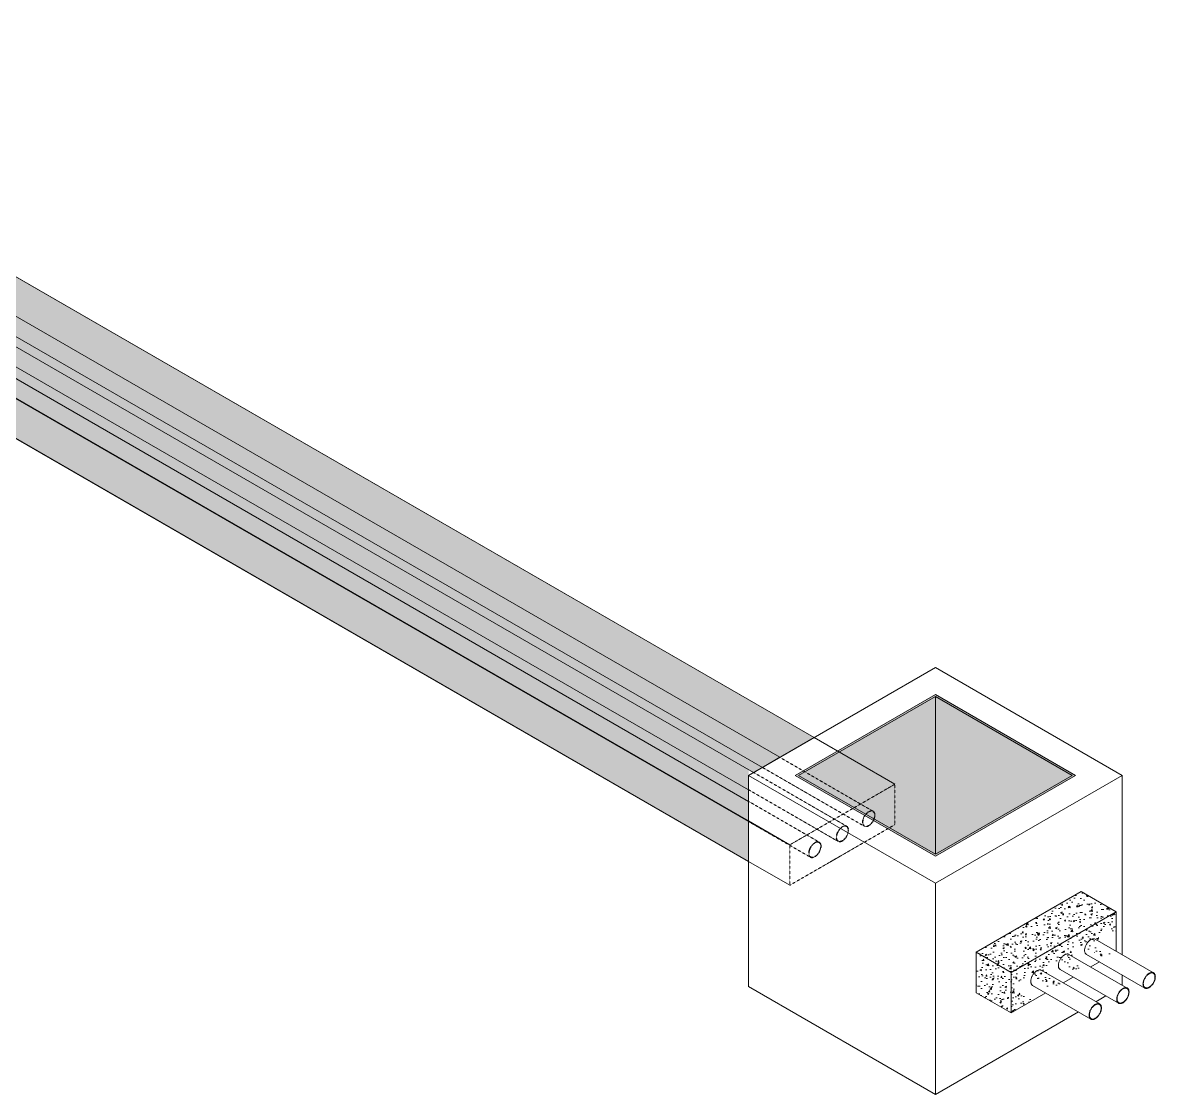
# Model space of a CAD drawing. Header units: inches. Extents: x 1693 to 10990, y 1878 to 5055.
# Drawn here: x 6564 to 7199, y 2414 to 3015 of the extents above; entities that cross this region are included whole.
import ezdxf

# ---------------------------------------------------------------- set-up
doc = ezdxf.new("R2010")
doc.units = ezdxf.units.IN
doc.linetypes.add('01 HJ$0$REF - 01 HJ$0$HIDDEN2', pattern=[0.1875, 0.125, -0.0625])
doc.layers.add('CANALES', color=104, linetype='Continuous', lineweight=15)

msp = doc.modelspace()

# ---------------------------------------------------------------- hatches: boundary and pattern name
at = {"layer": 'CANALES', "true_color": 0x636466}
h = msp.add_hatch(dxfattribs=at)
h.set_pattern_fill('AR-CONC', color=251, scale=0.098714)
h.set_pattern_definition([(50, (-302619.832, -139695.932), (17.9840984, -1.573404), [1.8804934, -20.6854278]), (355, (-302619.832, -139695.932), (-3.4790038, 18.8599026), [1.5043948, -16.5483999]), (100.4514447, (-302618.333, -139696.063), (14.50509455, 17.2864978), [1.5981735, -17.5799232]), (46.1842, (-302619.832, -139690.918), (26.7591789, -4.1501481), [2.8207402, -31.0281418]), (96.635558, (-302617.602, -139691.263), (23.4350087, 24.4243152), [2.3972612, -26.3699086]), (351.184151, (-302619.832, -139690.918), (23.4350087, 24.4243152), [2.2565889, -24.822487]), (21, (-302617.324, -139692.171), (14.9663973, -10.0949624), [1.8804934, -20.6854278]), (326, (-302617.324, -139692.171), (6.1006986, 18.181851), [1.5043948, -16.5483423]), (71.451445, (-302616.077, -139693.013), (21.0670959, 8.0868887), [1.5981735, -17.5798929]), (37.5, (-302619.8317, -139695.932), (0.30488704, 8.34672944), [0, -16.3477563, 0, -16.79907473, 0, -16.61102538]), (7.5, (-302619.832, -139695.932), (6.5960072, 9.88918182), [0, -9.57797992, 0, -15.9716576, 0, -6.33099458]), (327.5, (-302625.423, -139695.932), (13.38463122, -0.56550475), [0, -6.26831146, 0, -19.55713177, 0, -25.95080946]), (317.5, (-302627.93, -139695.932), (14.62235978, 2.5099396), [0, -8.1488049, 0, -12.98794135, 0, -18.4288357])])
h.paths.add_polyline_path([(6333, 3004.144), (6274.105, 2970.146), (6274.105, 2947.476), (6292.578, 2936.812), (6971.023, 2545.097), (6971.023, 2567.414), (6284.924, 2963.533), (6285.177, 2967.253), (6288.25, 2971.857), (6290.681, 2971.536), (6971.023, 2578.741), (6971.023, 2585.247), (6300.369, 2972.449), (6300.622, 2976.17), (6303.695, 2980.773), (6306.126, 2980.452), (6973.848, 2594.944), (6978.761, 2597.78), (6315.092, 2980.949), (6315.346, 2984.669), (6318.418, 2989.273), (6320.849, 2988.952), (6988.562, 2603.438), (7007.793, 2614.54)])
h = msp.add_hatch(color=251, dxfattribs=at)
h.dxf.hatch_style = 1
h.paths.add_polyline_path([(6321.13, 2988.791), (6321.054, 2988.832), (6320.84, 2988.922), (6320.612, 2988.984), (6320.37, 2989.015), (6320.118, 2989.017), (6319.856, 2988.99), (6319.586, 2988.932), (6319.311, 2988.846), (6319.03, 2988.731), (6318.748, 2988.588), (6318.465, 2988.418), (6318.184, 2988.222), (6317.906, 2988.002), (6317.633, 2987.758), (6317.366, 2987.494), (6317.109, 2987.21), (6316.862, 2986.907), (6316.627, 2986.59), (6316.406, 2986.258), (6316.2, 2985.915), (6316.01, 2985.564), (6315.839, 2985.205), (6315.686, 2984.842), (6315.553, 2984.476), (6315.44, 2984.112), (6315.35, 2983.75), (6315.281, 2983.393), (6315.235, 2983.044), (6315.212, 2982.706), (6315.212, 2982.379), (6315.235, 2982.067), (6315.281, 2981.771), (6315.35, 2981.493), (6315.44, 2981.236), (6315.553, 2981.001), (6315.686, 2980.79), (6315.839, 2980.603), (6316.01, 2980.443), (6316.2, 2980.31), (6316.225, 2980.295), (6978.761, 2597.78), (6988.562, 2603.438)])
h = msp.add_hatch(color=251, dxfattribs=at)
h.dxf.hatch_style = 1
h.paths.add_polyline_path([(6306.406, 2980.291), (6306.33, 2980.332), (6306.116, 2980.422), (6305.888, 2980.484), (6305.647, 2980.516), (6305.394, 2980.518), (6305.133, 2980.49), (6304.863, 2980.433), (6304.587, 2980.346), (6304.307, 2980.231), (6304.024, 2980.088), (6303.742, 2979.918), (6303.46, 2979.722), (6303.182, 2979.502), (6302.909, 2979.259), (6302.643, 2978.994), (6302.385, 2978.71), (6302.139, 2978.408), (6301.904, 2978.09), (6301.682, 2977.759), (6301.476, 2977.416), (6301.287, 2977.064), (6301.115, 2976.705), (6300.962, 2976.342), (6300.829, 2975.977), (6300.717, 2975.612), (6300.626, 2975.25), (6300.557, 2974.894), (6300.511, 2974.545), (6300.488, 2974.206), (6300.488, 2973.879), (6300.511, 2973.567), (6300.557, 2973.271), (6300.626, 2972.993), (6300.717, 2972.736), (6300.829, 2972.501), (6300.962, 2972.29), (6301.115, 2972.103), (6301.287, 2971.943), (6301.476, 2971.81), (6301.501, 2971.795), (6971.023, 2585.247), (6971.023, 2596.575)])
h = msp.add_hatch(color=251, dxfattribs=at)
h.dxf.hatch_style = 1
h.paths.add_polyline_path([(6971.023, 2567.414), (6971.023, 2578.741), (6290.961, 2971.375), (6290.885, 2971.416), (6290.671, 2971.506), (6290.443, 2971.568), (6290.202, 2971.599), (6289.949, 2971.602), (6289.688, 2971.574), (6289.418, 2971.516), (6289.142, 2971.43), (6288.862, 2971.315), (6288.579, 2971.172), (6288.297, 2971.002), (6288.015, 2970.806), (6287.737, 2970.586), (6287.464, 2970.343), (6287.198, 2970.078), (6286.94, 2969.794), (6286.694, 2969.492), (6286.459, 2969.174), (6286.238, 2968.842), (6286.031, 2968.5), (6285.842, 2968.148), (6285.67, 2967.789), (6285.517, 2967.426), (6285.384, 2967.061), (6285.272, 2966.696), (6285.181, 2966.334), (6285.112, 2965.977), (6285.066, 2965.629), (6285.043, 2965.29), (6285.043, 2964.963), (6285.066, 2964.651), (6285.112, 2964.355), (6285.181, 2964.077), (6285.272, 2963.82), (6285.384, 2963.585), (6285.517, 2963.374), (6285.67, 2963.187), (6285.842, 2963.027), (6286.031, 2962.894), (6286.057, 2962.879)])
at = {"layer": 'CANALES'}
h = msp.add_hatch(dxfattribs=at)
h.set_pattern_fill('AR-RROOF', color=0, scale=0.009254)
h.set_pattern_definition([(0, (-278117.1147, -131184.85889), (0.51713569584, 0.23506167993), [3.5259251989, -0.4701233599, 1.1753083996, -0.23506168]), (0, (-278116.80206, -131184.74136), (-0.23506167993, 0.3126320343), [0.7051850398, -0.0775703544, 1.4103700796, -0.17629626]), (0, (-278116.99716, -131184.65909), (1.22232073562, 0.15749132555), [1.8804934394, -0.3290863519, 0.9402467197, -0.2350616799])])
h.paths.add_polyline_path([(7075.725, 2637.577), (7099.815, 2623.67), (7100.719, 2624.216), (7075.725, 2638.645), (6997.199, 2593.313), (7075.725, 2547.981), (7154.251, 2593.313), (7100.719, 2624.216), (7099.815, 2623.67), (7152.4, 2593.313), (7075.725, 2549.05), (6999.05, 2593.313)])
at = {"layer": 'CANALES', "true_color": 0x636466}
h = msp.add_hatch(color=251, dxfattribs=at)
h.dxf.hatch_style = 1
h.paths.add_polyline_path([(7075.725, 2637.577), (6999.05, 2593.313), (7075.725, 2549.05)])
h.paths.add_polyline_path([(7152.4, 2593.313), (7075.725, 2637.577), (7075.725, 2549.05)])
at = {"layer": 'CANALES', "true_color": 0x636466, "transparency": 33554687}
h = msp.add_hatch(dxfattribs=at)
h.set_pattern_fill('AR-CONC', color=251, scale=0.046272)
h.set_pattern_definition([(50, (-152048.9234, -134477.752), (8.43004613, -0.73753311), [0.8814813, -9.6962943]), (355, (-152048.923, -134477.752), (-1.63078304, 8.84057933), [0.70518504, -7.75706247]), (100.4514447, (-152048.221, -134477.813), (6.79926307, 8.10304586), [0.74914383, -8.240589]), (46.1842, (-152048.923, -134475.401), (12.5433651, -1.94538194), [1.32222195, -14.54444145]), (96.6355576, (-152047.878, -134475.563), (10.98516035, 11.44889774), [1.1237162, -12.36089465]), (351.184151, (-152048.923, -134475.401), (10.98516035, 11.4488977), [1.057776, -11.63554075]), (21, (-152047.748, -134475.989), (7.01549872, -4.73201364), [0.8814813, -9.6962943]), (326, (-152047.748, -134475.989), (2.85970248, 8.52274267), [0.70518504, -7.75703544]), (71.451445, (-152047.1635, -134476.383), (9.8752012, 3.79072907), [0.74914383, -8.2405748]), (37.5, (-152048.9234, -134477.7518), (0.1429158, 3.912529426), [0, -7.66301077, 0, -7.87456628, 0, -7.78641815]), (7.5, (-152048.9234, -134477.7518), (3.09187837, 4.63555398), [0, -4.48967809, 0, -7.48671451, 0, -2.96765371]), (327.5, (-152051.5443, -134477.7518), (6.27404588, -0.26508035), [0, -2.938271, 0, -9.16740552, 0, -12.16444194]), (317.5, (-152052.7196, -134477.752), (6.85423115, 1.17653419), [0, -3.8197523, 0, -6.08809751, 0, -8.63851674])])
h.paths.add_polyline_path([(7177.154, 2516.782), (7157.523, 2528.115), (7098.628, 2494.116), (7118.26, 2482.783)])
h.paths.add_polyline_path([(7156.15, 2481.986), (7161.063, 2484.823), (7153.13, 2489.402), (7152.639, 2490.795), (7152.755, 2492.513), (7153.361, 2494.175), (7154.299, 2495.735), (7155.787, 2497.215), (7157.651, 2497.982), (7158.544, 2497.604), (7170.873, 2490.486), (7175.065, 2492.906), (7167.133, 2497.485), (7166.641, 2498.879), (7166.758, 2500.596), (7167.363, 2502.258), (7168.301, 2503.818), (7169.79, 2505.298), (7171.654, 2506.065), (7172.547, 2505.687), (7177.154, 2503.027), (7177.154, 2516.782), (7118.26, 2482.783), (7118.26, 2460.113), (7130.894, 2467.407), (7122.962, 2471.986), (7122.47, 2473.379), (7122.587, 2475.097), (7123.192, 2476.759), (7124.13, 2478.319), (7125.619, 2479.799), (7127.483, 2480.566), (7128.376, 2480.188), (7140.705, 2473.07), (7146.339, 2476.323), (7138.407, 2480.902), (7137.915, 2482.295), (7138.032, 2484.013), (7138.637, 2485.675), (7139.575, 2487.235), (7141.064, 2488.715), (7142.928, 2489.482), (7143.821, 2489.104)])
h.paths.add_polyline_path([(7098.628, 2494.116), (7098.628, 2471.446), (7118.26, 2460.113), (7118.26, 2482.783)])

# ---------------------------------------------------------------- linework, layer by layer
at = {"layer": 'CANALES', "color": 7, "linetype": 'Continuous', "lineweight": 15}
for p, q in [((7007.793, 2614.54), (6313.368, 3015.478)), ((6971.023, 2567.767), (6254.474, 2981.479)), ((7180.426, 2593.313), (7075.725, 2653.756)), ((7075.725, 2638.645), (6997.199, 2593.313)), ((7075.725, 2637.577), (6999.05, 2593.313)), ((7154.251, 2593.313), (7075.725, 2638.645)), ((7152.4, 2593.313), (7075.725, 2637.577)), ((7075.725, 2637.577), (7075.725, 2549.05)), ((7053.085, 2588.39), (7007.793, 2614.54)), ((6971.023, 2593.313), (7075.725, 2532.87)), ((6997.199, 2593.313), (7075.725, 2547.981)), ((6999.05, 2593.313), (7075.725, 2549.05)), ((7075.725, 2532.87), (7180.426, 2593.313)), ((7075.725, 2547.981), (7154.251, 2593.313)), ((7075.725, 2549.05), (7152.4, 2593.313)), ((7180.426, 2593.313), (7180.426, 2492.695)), ((6994.19, 2554.391), (6971.023, 2567.767)), ((7075.725, 2532.87), (7075.725, 2414.414)), ((7157.523, 2528.115), (7098.628, 2494.116)), ((7177.154, 2516.782), (7157.523, 2528.115)), ((7177.154, 2516.782), (7118.26, 2482.783)), ((7177.154, 2494.584), (7177.154, 2516.782)), ((7198.012, 2482.543), (7165.292, 2501.432)), ((7098.628, 2494.116), (7098.628, 2471.446)), ((7118.26, 2482.783), (7098.628, 2494.116)), ((7183.288, 2474.043), (7150.569, 2492.932)), ((7160.388, 2492.936), (7193.107, 2474.048)), ((7118.26, 2482.783), (7118.26, 2460.113)), ((7167.835, 2465.122), (7135.116, 2484.011)), ((7145.664, 2484.436), (7178.384, 2465.548)), ((7162.838, 2485.849), (7167.751, 2488.685)), ((7147.385, 2476.928), (7153.028, 2480.185)), ((7180.426, 2481.368), (7180.426, 2475.695)), ((6971.023, 2474.857), (7075.725, 2414.414)), ((7118.26, 2460.113), (7137.575, 2471.264)), ((7130.211, 2475.515), (7162.93, 2456.627)), ((7165.695, 2466.358), (7171.338, 2469.615)), ((7075.725, 2414.414), (7155.885, 2460.694))]:
    msp.add_line(p, q, dxfattribs=at)
at = {"layer": 'CANALES', "color": 251, "linetype": 'Continuous', "lineweight": 15, "true_color": 0x636466}
for p, q in [((6971.023, 2545.097), (6254.474, 2958.809)), ((6994.19, 2531.721), (6971.023, 2545.097)), ((7118.26, 2460.113), (7098.628, 2471.446))]:
    msp.add_line(p, q, dxfattribs=at)
at = {"layer": 'CANALES', "color": 0, "linetype": '01 HJ$0$REF - 01 HJ$0$HIDDEN2', "ltscale": 0.1}
for p, q in [((6988.562, 2603.438), (7040.301, 2573.466)), ((7035.992, 2564.74), (6978.77, 2597.785)), ((6973.857, 2594.949), (7026.217, 2564.696)), ((7021.045, 2556.377), (6971.023, 2585.257)), ((6971.023, 2578.752), (7010.772, 2555.779)), ((7005.927, 2547.272), (6971.023, 2567.424))]:
    msp.add_line(p, q, dxfattribs=at)
at = {"layer": 'CANALES', "color": 7, "linetype": '01 HJ$0$REF - 01 HJ$0$HIDDEN2', "lineweight": 15, "ltscale": 0.1}
for p, q in [((7053.085, 2588.39), (6994.19, 2554.391)), ((7053.085, 2565.723), (7053.085, 2588.39)), ((6994.19, 2531.721), (7053.085, 2565.723)), ((6994.19, 2554.391), (6994.19, 2531.721)), ((7016.635, 2544.678), (7022.27, 2547.931))]:
    msp.add_line(p, q, dxfattribs=at)
at = {"layer": 'CANALES', "color": 251, "true_color": 0x636466}
msp.add_lwpolyline([(6971.023, 2545.097), (6971.023, 2593.313), (7007.793, 2614.54), (6333, 3004.144), (6274.105, 2970.146), (6274.105, 2947.476), (6971.023, 2545.097)], dxfattribs=at)
at = {"layer": 'CANALES', "color": 0}
for points in [[(6988.562, 2603.438), (6321.13, 2988.791)], [(6316.225, 2980.295), (6978.761, 2597.78), (6988.562, 2603.438)], [(6290.961, 2971.375), (6971.023, 2578.741), (6971.023, 2567.414), (6286.057, 2962.879)], [(6971.023, 2585.257), (6971.023, 2593.313), (6973.857, 2594.949)]]:
    msp.add_lwpolyline(points, dxfattribs=at)
at = {"layer": 'CANALES', "color": 7, "linetype": 'Continuous', "lineweight": 15, "flags": 128}
for points in [[(6301.501, 2971.795), (6971.023, 2585.247), (6971.023, 2593.313), (6973.848, 2594.944), (6306.406, 2980.291)], [(7165.292, 2501.432), (7165.216, 2501.473), (7165.003, 2501.563), (7164.774, 2501.625), (7164.533, 2501.657), (7164.281, 2501.659), (7164.019, 2501.631), (7163.749, 2501.574), (7163.473, 2501.487), (7163.193, 2501.372), (7162.911, 2501.229), (7162.628, 2501.059), (7162.347, 2500.863), (7162.068, 2500.643), (7161.795, 2500.4), (7161.529, 2500.135), (7161.272, 2499.851), (7161.025, 2499.549), (7160.79, 2499.231), (7160.569, 2498.899), (7160.363, 2498.557), (7160.173, 2498.205), (7160.001, 2497.846), (7159.848, 2497.483), (7159.715, 2497.118), (7159.603, 2496.753), (7159.512, 2496.391), (7159.444, 2496.034), (7159.398, 2495.686), (7159.375, 2495.347), (7159.375, 2495.02), (7159.398, 2494.708), (7159.444, 2494.412), (7159.512, 2494.134), (7159.603, 2493.877), (7159.715, 2493.642), (7159.848, 2493.431), (7160.001, 2493.244), (7160.173, 2493.084), (7160.363, 2492.951), (7160.388, 2492.936)], [(7150.569, 2492.932), (7150.493, 2492.973), (7150.279, 2493.064), (7150.051, 2493.125), (7149.81, 2493.157), (7149.557, 2493.159), (7149.295, 2493.131), (7149.026, 2493.074), (7148.75, 2492.987), (7148.47, 2492.872), (7148.187, 2492.729), (7147.904, 2492.559), (7147.623, 2492.363), (7147.345, 2492.143), (7147.072, 2491.9), (7146.806, 2491.635), (7146.548, 2491.351), (7146.301, 2491.049), (7146.066, 2490.731), (7145.845, 2490.4), (7145.639, 2490.057), (7145.45, 2489.705), (7145.278, 2489.346), (7145.125, 2488.983), (7144.992, 2488.618), (7144.879, 2488.253), (7144.789, 2487.891), (7144.72, 2487.535), (7144.674, 2487.186), (7144.651, 2486.847), (7144.651, 2486.52), (7144.674, 2486.208), (7144.72, 2485.912), (7144.789, 2485.635), (7144.879, 2485.377), (7144.992, 2485.142), (7145.125, 2484.931), (7145.278, 2484.744), (7145.45, 2484.584), (7145.639, 2484.451), (7145.664, 2484.436)], [(7135.116, 2484.011), (7135.04, 2484.052), (7134.826, 2484.143), (7134.598, 2484.204), (7134.356, 2484.236), (7134.104, 2484.238), (7133.842, 2484.21), (7133.572, 2484.153), (7133.297, 2484.066), (7133.017, 2483.951), (7132.734, 2483.808), (7132.451, 2483.638), (7132.17, 2483.442), (7131.892, 2483.222), (7131.619, 2482.979), (7131.352, 2482.714), (7131.095, 2482.43), (7130.848, 2482.128), (7130.613, 2481.81), (7130.392, 2481.479), (7130.186, 2481.136), (7129.996, 2480.784), (7129.825, 2480.425), (7129.672, 2480.062), (7129.539, 2479.697), (7129.426, 2479.332), (7129.336, 2478.97), (7129.267, 2478.614), (7129.221, 2478.265), (7129.198, 2477.926), (7129.198, 2477.599), (7129.221, 2477.287), (7129.267, 2476.991), (7129.336, 2476.714), (7129.426, 2476.457), (7129.539, 2476.221), (7129.672, 2476.01), (7129.825, 2475.823), (7129.996, 2475.663), (7130.186, 2475.53), (7130.211, 2475.515)], [(7199.028, 2480.298), (7199.016, 2480.617), (7198.982, 2480.922), (7198.924, 2481.209), (7198.845, 2481.476), (7198.743, 2481.722), (7198.62, 2481.946), (7198.477, 2482.145), (7198.315, 2482.319), (7198.134, 2482.465), (7197.936, 2482.584), (7197.722, 2482.675), (7197.494, 2482.736), (7197.253, 2482.768), (7197, 2482.77), (7196.738, 2482.742), (7196.468, 2482.685), (7196.193, 2482.599), (7195.913, 2482.483), (7195.63, 2482.34), (7195.347, 2482.17), (7195.066, 2481.975), (7194.788, 2481.754), (7194.515, 2481.511), (7194.249, 2481.247), (7193.991, 2480.962), (7193.744, 2480.66), (7193.509, 2480.342), (7193.288, 2480.011), (7193.082, 2479.668), (7192.892, 2479.316), (7192.721, 2478.957), (7192.568, 2478.594), (7192.435, 2478.229), (7192.322, 2477.864), (7192.232, 2477.503), (7192.163, 2477.146), (7192.117, 2476.797), (7192.094, 2476.458), (7192.094, 2476.132), (7192.117, 2475.819), (7192.163, 2475.523), (7192.232, 2475.246), (7192.322, 2474.989), (7192.435, 2474.754), (7192.568, 2474.542), (7192.721, 2474.356), (7192.892, 2474.195), (7193.082, 2474.062), (7193.288, 2473.957), (7193.509, 2473.881), (7193.744, 2473.835), (7193.991, 2473.818), (7194.249, 2473.831), (7194.515, 2473.873), (7194.788, 2473.945), (7195.066, 2474.046), (7195.347, 2474.175), (7195.63, 2474.332), (7195.913, 2474.515), (7196.193, 2474.723), (7196.468, 2474.955), (7196.738, 2475.209), (7197, 2475.484), (7197.253, 2475.777), (7197.494, 2476.088), (7197.722, 2476.412), (7197.936, 2476.75), (7198.134, 2477.098), (7198.315, 2477.453), (7198.477, 2477.814), (7198.62, 2478.179), (7198.743, 2478.544), (7198.845, 2478.908), (7198.924, 2479.267), (7198.982, 2479.62), (7199.016, 2479.964), (7199.028, 2480.298)], [(7198.831, 2480.184), (7198.82, 2480.494), (7198.785, 2480.788), (7198.729, 2481.064), (7198.649, 2481.322), (7198.548, 2481.558), (7198.427, 2481.771), (7198.285, 2481.96), (7198.124, 2482.123), (7197.945, 2482.259), (7197.749, 2482.367), (7197.538, 2482.447), (7197.313, 2482.498), (7197.075, 2482.519), (7196.827, 2482.51), (7196.57, 2482.472), (7196.307, 2482.405), (7196.037, 2482.309), (7195.765, 2482.185), (7195.491, 2482.033), (7195.217, 2481.856), (7194.946, 2481.653), (7194.68, 2481.427), (7194.419, 2481.178), (7194.166, 2480.91), (7193.923, 2480.623), (7193.692, 2480.32), (7193.474, 2480.003), (7193.27, 2479.673), (7193.083, 2479.334), (7192.912, 2478.988), (7192.761, 2478.637), (7192.629, 2478.283), (7192.517, 2477.93), (7192.427, 2477.579), (7192.359, 2477.233), (7192.313, 2476.895), (7192.29, 2476.566), (7192.29, 2476.25), (7192.313, 2475.948), (7192.359, 2475.662), (7192.427, 2475.395), (7192.517, 2475.148), (7192.629, 2474.924), (7192.761, 2474.722), (7192.912, 2474.546), (7193.083, 2474.397), (7193.27, 2474.274), (7193.474, 2474.18), (7193.692, 2474.115), (7193.923, 2474.079), (7194.166, 2474.072), (7194.419, 2474.096), (7194.68, 2474.148), (7194.946, 2474.23), (7195.217, 2474.34), (7195.491, 2474.478), (7195.765, 2474.643), (7196.037, 2474.834), (7196.307, 2475.048), (7196.57, 2475.286), (7196.827, 2475.544), (7197.075, 2475.822), (7197.313, 2476.117), (7197.538, 2476.428), (7197.749, 2476.751), (7197.945, 2477.086), (7198.124, 2477.429), (7198.285, 2477.778), (7198.427, 2478.13), (7198.548, 2478.484), (7198.649, 2478.837), (7198.729, 2479.185), (7198.785, 2479.528), (7198.82, 2479.861), (7198.831, 2480.184)], [(7184.304, 2471.798), (7184.292, 2472.118), (7184.258, 2472.422), (7184.201, 2472.709), (7184.121, 2472.976), (7184.019, 2473.222), (7183.897, 2473.446), (7183.753, 2473.645), (7183.591, 2473.819), (7183.41, 2473.966), (7183.212, 2474.085), (7182.998, 2474.175), (7182.77, 2474.237), (7182.529, 2474.268), (7182.276, 2474.27), (7182.015, 2474.243), (7181.745, 2474.185), (7181.469, 2474.099), (7181.189, 2473.984), (7180.906, 2473.841), (7180.624, 2473.671), (7180.342, 2473.475), (7180.064, 2473.255), (7179.791, 2473.011), (7179.525, 2472.747), (7179.267, 2472.462), (7179.021, 2472.16), (7178.786, 2471.843), (7178.565, 2471.511), (7178.358, 2471.168), (7178.169, 2470.816), (7177.997, 2470.458), (7177.844, 2470.095), (7177.711, 2469.729), (7177.599, 2469.365), (7177.508, 2469.003), (7177.439, 2468.646), (7177.393, 2468.297), (7177.37, 2467.958), (7177.37, 2467.632), (7177.393, 2467.319), (7177.439, 2467.024), (7177.508, 2466.746), (7177.599, 2466.489), (7177.711, 2466.254), (7177.844, 2466.042), (7177.997, 2465.856), (7178.169, 2465.696), (7178.358, 2465.563), (7178.565, 2465.458), (7178.786, 2465.382), (7179.021, 2465.335), (7179.267, 2465.318), (7179.525, 2465.331), (7179.791, 2465.373), (7180.064, 2465.445), (7180.342, 2465.546), (7180.624, 2465.676), (7180.906, 2465.832), (7181.189, 2466.015), (7181.469, 2466.223), (7181.745, 2466.455), (7182.015, 2466.71), (7182.276, 2466.984), (7182.529, 2467.278), (7182.77, 2467.588), (7182.998, 2467.913), (7183.212, 2468.25), (7183.41, 2468.598), (7183.591, 2468.953), (7183.753, 2469.315), (7183.897, 2469.679), (7184.019, 2470.044), (7184.121, 2470.408), (7184.201, 2470.767), (7184.258, 2471.12), (7184.292, 2471.465), (7184.304, 2471.798)], [(7184.108, 2471.684), (7184.096, 2471.994), (7184.062, 2472.288), (7184.005, 2472.565), (7183.926, 2472.822), (7183.825, 2473.058), (7183.703, 2473.271), (7183.561, 2473.46), (7183.4, 2473.623), (7183.221, 2473.759), (7183.025, 2473.867), (7182.814, 2473.947), (7182.589, 2473.998), (7182.352, 2474.019), (7182.104, 2474.011), (7181.847, 2473.973), (7181.583, 2473.905), (7181.314, 2473.809), (7181.041, 2473.685), (7180.767, 2473.533), (7180.494, 2473.356), (7180.223, 2473.153), (7179.956, 2472.927), (7179.695, 2472.679), (7179.443, 2472.41), (7179.2, 2472.123), (7178.968, 2471.82), (7178.75, 2471.503), (7178.546, 2471.174), (7178.359, 2470.835), (7178.189, 2470.488), (7178.037, 2470.137), (7177.905, 2469.784), (7177.794, 2469.43), (7177.703, 2469.079), (7177.635, 2468.734), (7177.59, 2468.395), (7177.567, 2468.067), (7177.567, 2467.75), (7177.59, 2467.448), (7177.635, 2467.162), (7177.703, 2466.895), (7177.794, 2466.648), (7177.905, 2466.424), (7178.037, 2466.223), (7178.189, 2466.047), (7178.359, 2465.897), (7178.546, 2465.775), (7178.75, 2465.68), (7178.968, 2465.615), (7179.2, 2465.579), (7179.443, 2465.573), (7179.695, 2465.596), (7179.956, 2465.649), (7180.223, 2465.73), (7180.494, 2465.841), (7180.767, 2465.979), (7181.041, 2466.143), (7181.314, 2466.334), (7181.583, 2466.548), (7181.847, 2466.786), (7182.104, 2467.044), (7182.352, 2467.322), (7182.589, 2467.618), (7182.814, 2467.928), (7183.025, 2468.252), (7183.221, 2468.586), (7183.4, 2468.929), (7183.561, 2469.278), (7183.703, 2469.631), (7183.825, 2469.984), (7183.926, 2470.337), (7184.005, 2470.685), (7184.062, 2471.028), (7184.096, 2471.362), (7184.108, 2471.684)], [(7168.851, 2462.877), (7168.839, 2463.197), (7168.805, 2463.501), (7168.747, 2463.788), (7168.668, 2464.055), (7168.566, 2464.302), (7168.443, 2464.525), (7168.3, 2464.724), (7168.138, 2464.898), (7167.957, 2465.045), (7167.759, 2465.164), (7167.545, 2465.254), (7167.317, 2465.316), (7167.076, 2465.347), (7166.823, 2465.349), (7166.561, 2465.322), (7166.292, 2465.264), (7166.016, 2465.178), (7165.736, 2465.063), (7165.453, 2464.92), (7165.17, 2464.75), (7164.889, 2464.554), (7164.611, 2464.334), (7164.338, 2464.09), (7164.072, 2463.826), (7163.814, 2463.542), (7163.567, 2463.239), (7163.333, 2462.922), (7163.111, 2462.59), (7162.905, 2462.247), (7162.716, 2461.896), (7162.544, 2461.537), (7162.391, 2461.174), (7162.258, 2460.808), (7162.146, 2460.444), (7162.055, 2460.082), (7161.986, 2459.725), (7161.94, 2459.376), (7161.917, 2459.038), (7161.917, 2458.711), (7161.94, 2458.398), (7161.986, 2458.103), (7162.055, 2457.825), (7162.146, 2457.568), (7162.258, 2457.333), (7162.391, 2457.122), (7162.544, 2456.935), (7162.716, 2456.775), (7162.905, 2456.642), (7163.111, 2456.537), (7163.333, 2456.461), (7163.567, 2456.414), (7163.814, 2456.397), (7164.072, 2456.41), (7164.338, 2456.453), (7164.611, 2456.525), (7164.889, 2456.626), (7165.17, 2456.755), (7165.453, 2456.911), (7165.736, 2457.094), (7166.016, 2457.303), (7166.292, 2457.534), (7166.561, 2457.789), (7166.823, 2458.063), (7167.076, 2458.357), (7167.317, 2458.667), (7167.545, 2458.992), (7167.759, 2459.329), (7167.957, 2459.677), (7168.138, 2460.032), (7168.3, 2460.394), (7168.443, 2460.758), (7168.566, 2461.123), (7168.668, 2461.487), (7168.747, 2461.846), (7168.805, 2462.2), (7168.839, 2462.544), (7168.851, 2462.877)], [(7168.655, 2462.764), (7168.643, 2463.073), (7168.609, 2463.367), (7168.552, 2463.644), (7168.473, 2463.901), (7168.372, 2464.137), (7168.25, 2464.35), (7168.108, 2464.539), (7167.947, 2464.702), (7167.768, 2464.838), (7167.572, 2464.946), (7167.361, 2465.026), (7167.136, 2465.077), (7166.898, 2465.098), (7166.651, 2465.09), (7166.394, 2465.052), (7166.13, 2464.984), (7165.861, 2464.888), (7165.588, 2464.764), (7165.314, 2464.613), (7165.041, 2464.435), (7164.77, 2464.232), (7164.503, 2464.006), (7164.242, 2463.758), (7163.989, 2463.489), (7163.747, 2463.202), (7163.515, 2462.899), (7163.297, 2462.582), (7163.093, 2462.253), (7162.906, 2461.914), (7162.736, 2461.567), (7162.584, 2461.216), (7162.452, 2460.863), (7162.34, 2460.509), (7162.25, 2460.158), (7162.182, 2459.813), (7162.136, 2459.474), (7162.114, 2459.146), (7162.114, 2458.829), (7162.136, 2458.527), (7162.182, 2458.242), (7162.25, 2457.974), (7162.34, 2457.728), (7162.452, 2457.503), (7162.584, 2457.302), (7162.736, 2457.126), (7162.906, 2456.976), (7163.093, 2456.854), (7163.297, 2456.759), (7163.515, 2456.694), (7163.747, 2456.658), (7163.989, 2456.652), (7164.242, 2456.675), (7164.503, 2456.728), (7164.77, 2456.809), (7165.041, 2456.92), (7165.314, 2457.058), (7165.588, 2457.222), (7165.861, 2457.413), (7166.13, 2457.628), (7166.394, 2457.865), (7166.651, 2458.124), (7166.898, 2458.401), (7167.136, 2458.697), (7167.361, 2459.007), (7167.572, 2459.331), (7167.768, 2459.665), (7167.947, 2460.008), (7168.108, 2460.357), (7168.25, 2460.71), (7168.372, 2461.063), (7168.473, 2461.416), (7168.552, 2461.765), (7168.609, 2462.107), (7168.643, 2462.441), (7168.655, 2462.764)]]:
    msp.add_lwpolyline(points, dxfattribs=at)
at = {"layer": 'CANALES', "color": 7, "linetype": 'Continuous', "lineweight": 15}
msp.add_lwpolyline([(7075.725, 2653.756), (6971.023, 2593.313), (6971.023, 2474.857)], dxfattribs=at)
at = {"layer": 'CANALES', "color": 7, "linetype": '01 HJ$0$REF - 01 HJ$0$HIDDEN2', "lineweight": 15, "ltscale": 0.1, "flags": 128}
for points in [[(7041.835, 2571.028), (7041.823, 2571.347), (7041.789, 2571.652), (7041.732, 2571.939), (7041.652, 2572.206), (7041.55, 2572.452), (7041.428, 2572.676), (7041.284, 2572.875), (7041.122, 2573.049), (7040.941, 2573.195), (7040.743, 2573.314), (7040.529, 2573.405), (7040.301, 2573.466), (7040.06, 2573.498), (7039.808, 2573.5), (7039.546, 2573.473), (7039.276, 2573.415), (7039, 2573.329), (7038.72, 2573.213), (7038.437, 2573.07), (7038.155, 2572.9), (7037.873, 2572.705), (7037.595, 2572.484), (7037.322, 2572.241), (7037.056, 2571.977), (7036.799, 2571.692), (7036.552, 2571.39), (7036.317, 2571.072), (7036.096, 2570.741), (7035.889, 2570.398), (7035.7, 2570.046), (7035.528, 2569.688), (7035.375, 2569.324), (7035.242, 2568.959), (7035.13, 2568.595), (7035.039, 2568.233), (7034.97, 2567.876), (7034.924, 2567.527), (7034.901, 2567.188), (7034.901, 2566.862), (7034.924, 2566.549), (7034.97, 2566.253), (7035.039, 2565.976), (7035.13, 2565.719), (7035.242, 2565.484), (7035.375, 2565.272), (7035.528, 2565.086), (7035.7, 2564.925), (7035.889, 2564.792), (7036.096, 2564.688), (7036.317, 2564.612), (7036.552, 2564.565), (7036.799, 2564.548), (7037.056, 2564.561), (7037.322, 2564.603), (7037.595, 2564.675), (7037.873, 2564.776), (7038.155, 2564.905), (7038.437, 2565.062), (7038.72, 2565.245), (7039, 2565.453), (7039.276, 2565.685), (7039.546, 2565.939), (7039.808, 2566.214), (7040.06, 2566.508), (7040.301, 2566.818), (7040.529, 2567.143), (7040.743, 2567.48), (7040.941, 2567.828), (7041.122, 2568.183), (7041.284, 2568.545), (7041.428, 2568.909), (7041.55, 2569.274), (7041.652, 2569.638), (7041.732, 2569.997), (7041.789, 2570.35), (7041.823, 2570.695), (7041.835, 2571.028)], [(7041.639, 2570.914), (7041.627, 2571.224), (7041.593, 2571.518), (7041.536, 2571.795), (7041.457, 2572.052), (7041.356, 2572.288), (7041.234, 2572.501), (7041.092, 2572.69), (7040.931, 2572.853), (7040.752, 2572.989), (7040.556, 2573.097), (7040.345, 2573.177), (7040.12, 2573.228), (7039.883, 2573.249), (7039.635, 2573.24), (7039.378, 2573.203), (7039.114, 2573.135), (7038.845, 2573.039), (7038.572, 2572.915), (7038.298, 2572.763), (7038.025, 2572.586), (7037.754, 2572.383), (7037.487, 2572.157), (7037.226, 2571.908), (7036.974, 2571.64), (7036.731, 2571.353), (7036.499, 2571.05), (7036.281, 2570.733), (7036.078, 2570.403), (7035.89, 2570.064), (7035.72, 2569.718), (7035.568, 2569.367), (7035.436, 2569.014), (7035.325, 2568.66), (7035.234, 2568.309), (7035.166, 2567.963), (7035.121, 2567.625), (7035.098, 2567.296), (7035.098, 2566.98), (7035.121, 2566.678), (7035.166, 2566.392), (7035.234, 2566.125), (7035.325, 2565.878), (7035.436, 2565.654), (7035.568, 2565.453), (7035.72, 2565.277), (7035.89, 2565.127), (7036.078, 2565.004), (7036.281, 2564.91), (7036.499, 2564.845), (7036.731, 2564.809), (7036.974, 2564.803), (7037.226, 2564.826), (7037.487, 2564.878), (7037.754, 2564.96), (7038.025, 2565.07), (7038.298, 2565.208), (7038.572, 2565.373), (7038.845, 2565.564), (7039.114, 2565.778), (7039.378, 2566.016), (7039.635, 2566.274), (7039.883, 2566.552), (7040.12, 2566.847), (7040.345, 2567.158), (7040.556, 2567.482), (7040.752, 2567.816), (7040.931, 2568.159), (7041.092, 2568.508), (7041.234, 2568.86), (7041.356, 2569.214), (7041.457, 2569.567), (7041.536, 2569.915), (7041.593, 2570.258), (7041.627, 2570.592), (7041.639, 2570.914)], [(7041.639, 2570.914), (7041.627, 2571.224), (7041.593, 2571.518), (7041.536, 2571.795), (7041.457, 2572.052), (7041.356, 2572.288), (7041.234, 2572.501), (7041.092, 2572.69), (7040.931, 2572.853), (7040.752, 2572.989), (7040.556, 2573.097), (7040.345, 2573.177), (7040.12, 2573.228), (7039.883, 2573.249), (7039.635, 2573.24), (7039.378, 2573.203), (7039.114, 2573.135), (7038.845, 2573.039), (7038.572, 2572.915), (7038.298, 2572.763), (7038.025, 2572.586), (7037.754, 2572.383), (7037.487, 2572.157), (7037.226, 2571.908), (7036.974, 2571.64), (7036.731, 2571.353), (7036.499, 2571.05), (7036.281, 2570.733), (7036.078, 2570.403), (7035.89, 2570.064), (7035.72, 2569.718), (7035.568, 2569.367), (7035.436, 2569.014), (7035.325, 2568.66), (7035.234, 2568.309), (7035.166, 2567.963), (7035.121, 2567.625), (7035.098, 2567.296), (7035.098, 2566.98), (7035.121, 2566.678), (7035.166, 2566.392), (7035.234, 2566.125), (7035.325, 2565.878), (7035.436, 2565.654), (7035.568, 2565.453), (7035.72, 2565.277), (7035.89, 2565.127), (7036.078, 2565.004), (7036.281, 2564.91), (7036.499, 2564.845), (7036.731, 2564.809), (7036.974, 2564.803), (7037.226, 2564.826), (7037.487, 2564.878), (7037.754, 2564.96), (7038.025, 2565.07), (7038.298, 2565.208), (7038.572, 2565.373), (7038.845, 2565.564), (7039.114, 2565.778), (7039.378, 2566.016), (7039.635, 2566.274), (7039.883, 2566.552), (7040.12, 2566.847), (7040.345, 2567.158), (7040.556, 2567.482), (7040.752, 2567.816), (7040.931, 2568.159), (7041.092, 2568.508), (7041.234, 2568.86), (7041.356, 2569.214), (7041.457, 2569.567), (7041.536, 2569.915), (7041.593, 2570.258), (7041.627, 2570.592), (7041.639, 2570.914)], [(7027.111, 2562.528), (7027.1, 2562.848), (7027.065, 2563.152), (7027.008, 2563.439), (7026.928, 2563.706), (7026.827, 2563.953), (7026.704, 2564.176), (7026.561, 2564.375), (7026.398, 2564.549), (7026.217, 2564.696), (7026.019, 2564.815), (7025.806, 2564.905), (7025.577, 2564.967), (7025.336, 2564.998), (7025.084, 2565), (7024.822, 2564.973), (7024.552, 2564.915), (7024.276, 2564.829), (7023.996, 2564.714), (7023.714, 2564.571), (7023.431, 2564.401), (7023.15, 2564.205), (7022.871, 2563.985), (7022.598, 2563.741), (7022.332, 2563.477), (7022.075, 2563.193), (7021.828, 2562.89), (7021.593, 2562.573), (7021.372, 2562.241), (7021.166, 2561.898), (7020.976, 2561.547), (7020.804, 2561.188), (7020.651, 2560.825), (7020.518, 2560.459), (7020.406, 2560.095), (7020.315, 2559.733), (7020.247, 2559.376), (7020.201, 2559.027), (7020.178, 2558.689), (7020.178, 2558.362), (7020.201, 2558.049), (7020.247, 2557.754), (7020.315, 2557.476), (7020.406, 2557.219), (7020.518, 2556.984), (7020.651, 2556.773), (7020.804, 2556.586), (7020.976, 2556.426), (7021.166, 2556.293), (7021.372, 2556.188), (7021.593, 2556.112), (7021.828, 2556.065), (7022.075, 2556.048), (7022.332, 2556.061), (7022.598, 2556.104), (7022.871, 2556.176), (7023.15, 2556.276), (7023.431, 2556.406), (7023.714, 2556.562), (7023.996, 2556.745), (7024.276, 2556.954), (7024.552, 2557.185), (7024.822, 2557.44), (7025.084, 2557.714), (7025.336, 2558.008), (7025.577, 2558.318), (7025.806, 2558.643), (7026.019, 2558.98), (7026.217, 2559.328), (7026.398, 2559.683), (7026.561, 2560.045), (7026.704, 2560.409), (7026.827, 2560.774), (7026.928, 2561.138), (7027.008, 2561.497), (7027.065, 2561.851), (7027.1, 2562.195), (7027.111, 2562.528)], [(7026.915, 2562.414), (7026.904, 2562.724), (7026.869, 2563.018), (7026.812, 2563.295), (7026.733, 2563.552), (7026.632, 2563.788), (7026.51, 2564.001), (7026.368, 2564.19), (7026.207, 2564.353), (7026.028, 2564.489), (7025.832, 2564.597), (7025.621, 2564.677), (7025.396, 2564.728), (7025.159, 2564.749), (7024.911, 2564.741), (7024.654, 2564.703), (7024.39, 2564.635), (7024.121, 2564.539), (7023.849, 2564.415), (7023.575, 2564.264), (7023.301, 2564.086), (7023.03, 2563.883), (7022.763, 2563.657), (7022.503, 2563.409), (7022.25, 2563.14), (7022.007, 2562.853), (7021.776, 2562.55), (7021.557, 2562.233), (7021.354, 2561.904), (7021.166, 2561.565), (7020.996, 2561.218), (7020.844, 2560.867), (7020.712, 2560.514), (7020.601, 2560.16), (7020.511, 2559.809), (7020.443, 2559.464), (7020.397, 2559.125), (7020.374, 2558.797), (7020.374, 2558.48), (7020.397, 2558.178), (7020.443, 2557.893), (7020.511, 2557.625), (7020.601, 2557.379), (7020.712, 2557.154), (7020.844, 2556.953), (7020.996, 2556.777), (7021.166, 2556.627), (7021.354, 2556.505), (7021.557, 2556.41), (7021.776, 2556.345), (7022.007, 2556.309), (7022.25, 2556.303), (7022.503, 2556.326), (7022.763, 2556.379), (7023.03, 2556.46), (7023.301, 2556.571), (7023.575, 2556.709), (7023.849, 2556.873), (7024.121, 2557.064), (7024.39, 2557.279), (7024.654, 2557.516), (7024.911, 2557.775), (7025.159, 2558.052), (7025.396, 2558.348), (7025.621, 2558.658), (7025.832, 2558.982), (7026.028, 2559.316), (7026.207, 2559.659), (7026.368, 2560.008), (7026.51, 2560.361), (7026.632, 2560.714), (7026.733, 2561.067), (7026.812, 2561.416), (7026.869, 2561.758), (7026.904, 2562.092), (7026.915, 2562.414)], [(7026.915, 2562.414), (7026.904, 2562.724), (7026.869, 2563.018), (7026.812, 2563.295), (7026.733, 2563.552), (7026.632, 2563.788), (7026.51, 2564.001), (7026.368, 2564.19), (7026.207, 2564.353), (7026.028, 2564.489), (7025.832, 2564.597), (7025.621, 2564.677), (7025.396, 2564.728), (7025.159, 2564.749), (7024.911, 2564.741), (7024.654, 2564.703), (7024.39, 2564.635), (7024.121, 2564.539), (7023.849, 2564.415), (7023.575, 2564.264), (7023.301, 2564.086), (7023.03, 2563.883), (7022.763, 2563.657), (7022.503, 2563.409), (7022.25, 2563.14), (7022.007, 2562.853), (7021.776, 2562.55), (7021.557, 2562.233), (7021.354, 2561.904), (7021.166, 2561.565), (7020.996, 2561.218), (7020.844, 2560.867), (7020.712, 2560.514), (7020.601, 2560.16), (7020.511, 2559.809), (7020.443, 2559.464), (7020.397, 2559.125), (7020.374, 2558.797), (7020.374, 2558.48), (7020.397, 2558.178), (7020.443, 2557.893), (7020.511, 2557.625), (7020.601, 2557.379), (7020.712, 2557.154), (7020.844, 2556.953), (7020.996, 2556.777), (7021.166, 2556.627), (7021.354, 2556.505), (7021.557, 2556.41), (7021.776, 2556.345), (7022.007, 2556.309), (7022.25, 2556.303), (7022.503, 2556.326), (7022.763, 2556.379), (7023.03, 2556.46), (7023.301, 2556.571), (7023.575, 2556.709), (7023.849, 2556.873), (7024.121, 2557.064), (7024.39, 2557.279), (7024.654, 2557.516), (7024.911, 2557.775), (7025.159, 2558.052), (7025.396, 2558.348), (7025.621, 2558.658), (7025.832, 2558.982), (7026.028, 2559.316), (7026.207, 2559.659), (7026.368, 2560.008), (7026.51, 2560.361), (7026.632, 2560.714), (7026.733, 2561.067), (7026.812, 2561.416), (7026.869, 2561.758), (7026.904, 2562.092), (7026.915, 2562.414)], [(7011.666, 2553.612), (7011.655, 2553.931), (7011.62, 2554.236), (7011.563, 2554.523), (7011.483, 2554.79), (7011.382, 2555.036), (7011.259, 2555.26), (7011.116, 2555.459), (7010.953, 2555.633), (7010.772, 2555.779), (7010.574, 2555.899), (7010.361, 2555.989), (7010.132, 2556.05), (7009.891, 2556.082), (7009.639, 2556.084), (7009.377, 2556.057), (7009.107, 2555.999), (7008.831, 2555.913), (7008.551, 2555.798), (7008.269, 2555.654), (7007.986, 2555.485), (7007.705, 2555.289), (7007.426, 2555.069), (7007.153, 2554.825), (7006.887, 2554.561), (7006.63, 2554.276), (7006.383, 2553.974), (7006.148, 2553.656), (7005.927, 2553.325), (7005.721, 2552.982), (7005.531, 2552.63), (7005.359, 2552.272), (7005.206, 2551.908), (7005.073, 2551.543), (7004.961, 2551.179), (7004.87, 2550.817), (7004.802, 2550.46), (7004.756, 2550.111), (7004.733, 2549.772), (7004.733, 2549.446), (7004.756, 2549.133), (7004.802, 2548.837), (7004.87, 2548.56), (7004.961, 2548.303), (7005.073, 2548.068), (7005.206, 2547.856), (7005.359, 2547.67), (7005.531, 2547.509), (7005.721, 2547.376), (7005.927, 2547.272), (7006.148, 2547.196), (7006.383, 2547.149), (7006.63, 2547.132), (7006.887, 2547.145), (7007.153, 2547.187), (7007.426, 2547.259), (7007.705, 2547.36), (7007.986, 2547.49), (7008.269, 2547.646), (7008.551, 2547.829), (7008.831, 2548.037), (7009.107, 2548.269), (7009.377, 2548.523), (7009.639, 2548.798), (7009.891, 2549.092), (7010.132, 2549.402), (7010.361, 2549.727), (7010.574, 2550.064), (7010.772, 2550.412), (7010.953, 2550.767), (7011.116, 2551.129), (7011.259, 2551.493), (7011.382, 2551.858), (7011.483, 2552.222), (7011.563, 2552.581), (7011.62, 2552.934), (7011.655, 2553.279), (7011.666, 2553.612)], [(7011.666, 2553.612), (7011.655, 2553.931), (7011.62, 2554.236), (7011.563, 2554.523), (7011.483, 2554.79), (7011.382, 2555.036), (7011.259, 2555.26), (7011.116, 2555.459), (7010.953, 2555.633), (7010.772, 2555.779), (7010.574, 2555.899), (7010.361, 2555.989), (7010.132, 2556.05), (7009.891, 2556.082), (7009.639, 2556.084), (7009.377, 2556.057), (7009.107, 2555.999), (7008.831, 2555.913), (7008.551, 2555.798), (7008.269, 2555.654), (7007.986, 2555.485), (7007.705, 2555.289), (7007.426, 2555.069), (7007.153, 2554.825), (7006.887, 2554.561), (7006.63, 2554.276), (7006.383, 2553.974), (7006.148, 2553.656), (7005.927, 2553.325), (7005.721, 2552.982), (7005.531, 2552.63), (7005.359, 2552.272), (7005.206, 2551.908), (7005.073, 2551.543), (7004.961, 2551.179), (7004.87, 2550.817), (7004.802, 2550.46), (7004.756, 2550.111), (7004.733, 2549.772), (7004.733, 2549.446), (7004.756, 2549.133), (7004.802, 2548.837), (7004.87, 2548.56), (7004.961, 2548.303), (7005.073, 2548.068), (7005.206, 2547.856), (7005.359, 2547.67), (7005.531, 2547.509), (7005.721, 2547.376), (7005.927, 2547.272), (7006.148, 2547.196), (7006.383, 2547.149), (7006.63, 2547.132), (7006.887, 2547.145), (7007.153, 2547.187), (7007.426, 2547.259), (7007.705, 2547.36), (7007.986, 2547.49), (7008.269, 2547.646), (7008.551, 2547.829), (7008.831, 2548.037), (7009.107, 2548.269), (7009.377, 2548.523), (7009.639, 2548.798), (7009.891, 2549.092), (7010.132, 2549.402), (7010.361, 2549.727), (7010.574, 2550.064), (7010.772, 2550.412), (7010.953, 2550.767), (7011.116, 2551.129), (7011.259, 2551.493), (7011.382, 2551.858), (7011.483, 2552.222), (7011.563, 2552.581), (7011.62, 2552.934), (7011.655, 2553.279), (7011.666, 2553.612)], [(7011.47, 2553.498), (7011.459, 2553.808), (7011.424, 2554.102), (7011.367, 2554.379), (7011.288, 2554.636), (7011.187, 2554.872), (7011.065, 2555.085), (7010.923, 2555.274), (7010.762, 2555.437), (7010.583, 2555.573), (7010.387, 2555.681), (7010.176, 2555.761), (7009.951, 2555.812), (7009.714, 2555.833), (7009.466, 2555.824), (7009.209, 2555.787), (7008.945, 2555.719), (7008.676, 2555.623), (7008.404, 2555.499), (7008.13, 2555.347), (7007.856, 2555.17), (7007.585, 2554.967), (7007.318, 2554.741), (7007.058, 2554.492), (7006.805, 2554.224), (7006.562, 2553.937), (7006.331, 2553.634), (7006.113, 2553.317), (7005.909, 2552.987), (7005.721, 2552.648), (7005.551, 2552.302), (7005.399, 2551.951), (7005.267, 2551.598), (7005.156, 2551.244), (7005.066, 2550.893), (7004.998, 2550.547), (7004.952, 2550.209), (7004.929, 2549.881), (7004.929, 2549.564), (7004.952, 2549.262), (7004.998, 2548.976), (7005.066, 2548.709), (7005.156, 2548.462), (7005.267, 2548.238), (7005.399, 2548.037), (7005.551, 2547.861), (7005.721, 2547.711), (7005.909, 2547.588), (7006.113, 2547.494), (7006.331, 2547.429), (7006.562, 2547.393), (7006.805, 2547.387), (7007.058, 2547.41), (7007.318, 2547.462), (7007.585, 2547.544), (7007.856, 2547.654), (7008.13, 2547.792), (7008.404, 2547.957), (7008.676, 2548.148), (7008.945, 2548.362), (7009.209, 2548.6), (7009.466, 2548.858), (7009.714, 2549.136), (7009.951, 2549.431), (7010.176, 2549.742), (7010.387, 2550.066), (7010.583, 2550.4), (7010.762, 2550.743), (7010.923, 2551.092), (7011.065, 2551.444), (7011.187, 2551.798), (7011.288, 2552.151), (7011.367, 2552.499), (7011.424, 2552.842), (7011.459, 2553.176), (7011.47, 2553.498)], [(7011.47, 2553.498), (7011.459, 2553.808), (7011.424, 2554.102), (7011.367, 2554.379), (7011.288, 2554.636), (7011.187, 2554.872), (7011.065, 2555.085), (7010.923, 2555.274), (7010.762, 2555.437), (7010.583, 2555.573), (7010.387, 2555.681), (7010.176, 2555.761), (7009.951, 2555.812), (7009.714, 2555.833), (7009.466, 2555.824), (7009.209, 2555.787), (7008.945, 2555.719), (7008.676, 2555.623), (7008.404, 2555.499), (7008.13, 2555.347), (7007.856, 2555.17), (7007.585, 2554.967), (7007.318, 2554.741), (7007.058, 2554.492), (7006.805, 2554.224), (7006.562, 2553.937), (7006.331, 2553.634), (7006.113, 2553.317), (7005.909, 2552.987), (7005.721, 2552.648), (7005.551, 2552.302), (7005.399, 2551.951), (7005.267, 2551.598), (7005.156, 2551.244), (7005.066, 2550.893), (7004.998, 2550.547), (7004.952, 2550.209), (7004.929, 2549.881), (7004.929, 2549.564), (7004.952, 2549.262), (7004.998, 2548.976), (7005.066, 2548.709), (7005.156, 2548.462), (7005.267, 2548.238), (7005.399, 2548.037), (7005.551, 2547.861), (7005.721, 2547.711), (7005.909, 2547.588), (7006.113, 2547.494), (7006.331, 2547.429), (7006.562, 2547.393), (7006.805, 2547.387), (7007.058, 2547.41), (7007.318, 2547.462), (7007.585, 2547.544), (7007.856, 2547.654), (7008.13, 2547.792), (7008.404, 2547.957), (7008.676, 2548.148), (7008.945, 2548.362), (7009.209, 2548.6), (7009.466, 2548.858), (7009.714, 2549.136), (7009.951, 2549.431), (7010.176, 2549.742), (7010.387, 2550.066), (7010.583, 2550.4), (7010.762, 2550.743), (7010.923, 2551.092), (7011.065, 2551.444), (7011.187, 2551.798), (7011.288, 2552.151), (7011.367, 2552.499), (7011.424, 2552.842), (7011.459, 2553.176), (7011.47, 2553.498)], [(7011.47, 2553.498), (7011.459, 2553.808), (7011.424, 2554.102), (7011.367, 2554.379), (7011.288, 2554.636), (7011.187, 2554.872), (7011.065, 2555.085), (7010.923, 2555.274), (7010.762, 2555.437), (7010.583, 2555.573), (7010.387, 2555.681), (7010.176, 2555.761), (7009.951, 2555.812), (7009.714, 2555.833), (7009.466, 2555.824), (7009.209, 2555.787), (7008.945, 2555.719), (7008.676, 2555.623), (7008.404, 2555.499), (7008.13, 2555.347), (7007.856, 2555.17), (7007.585, 2554.967), (7007.318, 2554.741), (7007.058, 2554.492), (7006.805, 2554.224), (7006.562, 2553.937), (7006.331, 2553.634), (7006.113, 2553.317), (7005.909, 2552.987), (7005.721, 2552.648), (7005.551, 2552.302), (7005.399, 2551.951), (7005.267, 2551.598), (7005.156, 2551.244), (7005.066, 2550.893), (7004.998, 2550.547), (7004.952, 2550.209), (7004.929, 2549.881), (7004.929, 2549.564), (7004.952, 2549.262), (7004.998, 2548.976), (7005.066, 2548.709), (7005.156, 2548.462), (7005.267, 2548.238), (7005.399, 2548.037), (7005.551, 2547.861), (7005.721, 2547.711), (7005.909, 2547.588), (7006.113, 2547.494), (7006.331, 2547.429), (7006.562, 2547.393), (7006.805, 2547.387), (7007.058, 2547.41), (7007.318, 2547.462), (7007.585, 2547.544), (7007.856, 2547.654), (7008.13, 2547.792), (7008.404, 2547.957), (7008.676, 2548.148), (7008.945, 2548.362), (7009.209, 2548.6), (7009.466, 2548.858), (7009.714, 2549.136), (7009.951, 2549.431), (7010.176, 2549.742), (7010.387, 2550.066), (7010.583, 2550.4), (7010.762, 2550.743), (7010.923, 2551.092), (7011.065, 2551.444), (7011.187, 2551.798), (7011.288, 2552.151), (7011.367, 2552.499), (7011.424, 2552.842), (7011.459, 2553.176), (7011.47, 2553.498)]]:
    msp.add_lwpolyline(points, dxfattribs=at)

doc.saveas('drawing.dxf')
